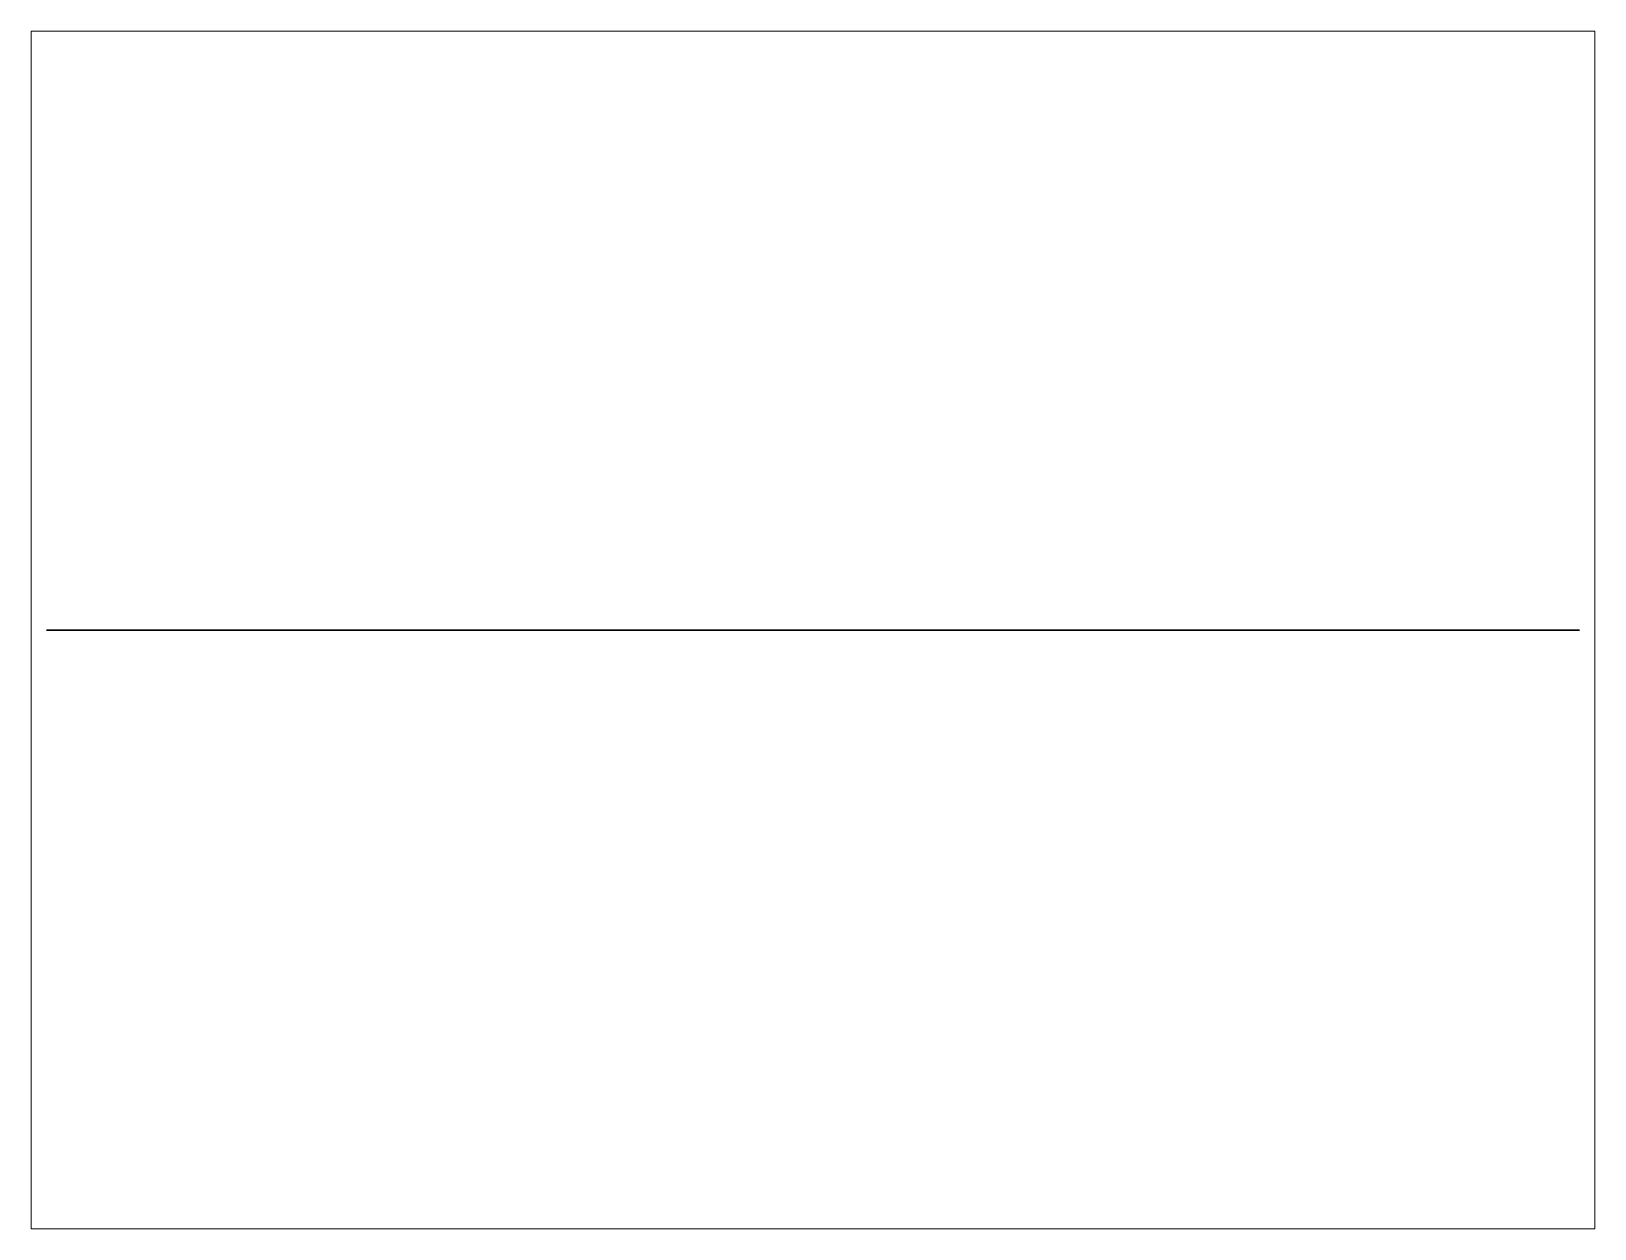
# Paper-space layout 'Sheet 1' of a CAD drawing. Extents: x 1.07 to 9.6, y 0.82 to 7.35.
# The model-space entities are those that its viewports show. They can reach past a viewport. Long polylines and large blocks are cut down to what shows.
import ezdxf

# ---------------------------------------------------------------- set-up
doc = ezdxf.new("R2010")
doc.units = 0
doc.header["$MEASUREMENT"] = 0
doc.layers.add('Layer0', color=7, linetype='Continuous')
doc.layers.add('Unknown', color=7, linetype='Continuous')

msp = doc.modelspace()

# ---------------------------------------------------------------- linework, layer by layer
at = {"layer": 'Layer0'}
for p, q in [((210.64, 591.75, 465.7), (250.64, 591.75, 465.7)), ((210.64, 591.75, 915.7), (210.64, 591.75, 465.7)), ((594.64, 591.75, 915.7), (210.64, 591.75, 915.7)), ((220.12, 591.75, 511.37), (220.04, 591.75, 510.7)), ((220.04, 591.75, 510.7), (220.12, 591.75, 510.03)), ((220.12, 591.75, 856.37), (220.04, 591.75, 855.7)), ((220.04, 591.75, 855.7), (220.12, 591.75, 855.03)), ((220.38, 591.75, 512), (220.12, 591.75, 511.37)), ((220.12, 591.75, 510.03), (220.38, 591.75, 509.4)), ((220.38, 591.75, 857), (220.12, 591.75, 856.37)), ((220.12, 591.75, 855.03), (220.38, 591.75, 854.4)), ((220.8, 591.75, 512.54), (220.38, 591.75, 512)), ((220.38, 591.75, 509.4), (220.8, 591.75, 508.86)), ((220.8, 591.75, 857.54), (220.38, 591.75, 857)), ((220.38, 591.75, 854.4), (220.8, 591.75, 853.86)), ((221.34, 591.75, 512.95), (220.8, 591.75, 512.54)), ((220.8, 591.75, 508.86), (221.34, 591.75, 508.45)), ((221.34, 591.75, 857.95), (220.8, 591.75, 857.54)), ((220.8, 591.75, 853.86), (221.34, 591.75, 853.45)), ((221.96, 591.75, 513.21), (221.34, 591.75, 512.95)), ((221.34, 591.75, 508.45), (221.96, 591.75, 508.19)), ((221.96, 591.75, 858.21), (221.34, 591.75, 857.95)), ((221.34, 591.75, 853.45), (221.96, 591.75, 853.19)), ((222.64, 591.75, 513.3), (221.96, 591.75, 513.21)), ((221.96, 591.75, 508.19), (222.64, 591.75, 508.1)), ((222.64, 591.75, 858.3), (221.96, 591.75, 858.21)), ((221.96, 591.75, 853.19), (222.64, 591.75, 853.1)), ((223.31, 591.75, 513.21), (222.64, 591.75, 513.3)), ((222.64, 591.75, 508.1), (223.31, 591.75, 508.19)), ((223.31, 591.75, 858.21), (222.64, 591.75, 858.3)), ((222.64, 591.75, 853.1), (223.31, 591.75, 853.19)), ((223.94, 591.75, 512.95), (223.31, 591.75, 513.21)), ((223.31, 591.75, 508.19), (223.94, 591.75, 508.45)), ((223.94, 591.75, 857.95), (223.31, 591.75, 858.21)), ((223.31, 591.75, 853.19), (223.94, 591.75, 853.45)), ((224.47, 591.75, 512.54), (223.94, 591.75, 512.95)), ((223.94, 591.75, 508.45), (224.47, 591.75, 508.86)), ((224.47, 591.75, 857.54), (223.94, 591.75, 857.95)), ((223.94, 591.75, 853.45), (224.47, 591.75, 853.86)), ((224.89, 591.75, 512), (224.47, 591.75, 512.54)), ((224.47, 591.75, 508.86), (224.89, 591.75, 509.4)), ((224.89, 591.75, 857), (224.47, 591.75, 857.54)), ((224.47, 591.75, 853.86), (224.89, 591.75, 854.4)), ((225.15, 591.75, 511.37), (224.89, 591.75, 512)), ((224.89, 591.75, 509.4), (225.15, 591.75, 510.03)), ((225.15, 591.75, 856.37), (224.89, 591.75, 857)), ((224.89, 591.75, 854.4), (225.15, 591.75, 855.03)), ((225.24, 591.75, 510.7), (225.15, 591.75, 511.37)), ((225.15, 591.75, 510.03), (225.24, 591.75, 510.7)), ((225.24, 591.75, 855.7), (225.15, 591.75, 856.37)), ((225.15, 591.75, 855.03), (225.24, 591.75, 855.7)), ((260.64, 591.75, 475.7), (250.64, 591.75, 465.7)), ((250.64, 591.75, 843.7), (250.68, 591.75, 844.35)), ((250.64, 591.75, 584.38), (250.64, 591.75, 843.7)), ((250.64, 591.75, 584.38), (259.44, 591.75, 582.17)), ((250.68, 591.75, 844.35), (250.81, 591.75, 844.99)), ((250.81, 591.75, 844.99), (251.02, 591.75, 845.61)), ((251.02, 591.75, 845.61), (251.31, 591.75, 846.2)), ((251.31, 591.75, 846.2), (251.67, 591.75, 846.74)), ((251.67, 591.75, 846.74), (252.1, 591.75, 847.24)), ((252.1, 591.75, 847.24), (252.59, 591.75, 847.67)), ((252.59, 591.75, 847.67), (253.14, 591.75, 848.03)), ((253.14, 591.75, 848.03), (253.72, 591.75, 848.32)), ((253.72, 591.75, 848.32), (254.34, 591.75, 848.53)), ((254.34, 591.75, 848.53), (254.98, 591.75, 848.66)), ((254.98, 591.75, 848.66), (255.64, 591.75, 848.7)), ((255.64, 591.75, 848.7), (549.64, 591.75, 848.7)), ((259.44, 591.75, 582.17), (279.61, 591.75, 577.82)), ((544.64, 591.75, 475.7), (260.64, 591.75, 475.7)), ((273.64, 591.75, 520.7), (273.86, 591.75, 517.31)), ((273.86, 591.75, 524.09), (273.64, 591.75, 520.7)), ((273.86, 591.75, 517.31), (274.52, 591.75, 513.97)), ((274.52, 591.75, 527.43), (273.86, 591.75, 524.09)), ((274.52, 591.75, 513.97), (275.61, 591.75, 510.75)), ((275.61, 591.75, 530.65), (274.52, 591.75, 527.43)), ((275.61, 591.75, 510.75), (277.12, 591.75, 507.7)), ((277.12, 591.75, 533.7), (275.61, 591.75, 530.65)), ((277.12, 591.75, 507.7), (279.01, 591.75, 504.87)), ((279.01, 591.75, 536.53), (277.12, 591.75, 533.7)), ((279.01, 591.75, 504.87), (281.25, 591.75, 502.32)), ((281.25, 591.75, 539.08), (279.01, 591.75, 536.53)), ((279.61, 591.75, 577.82), (291.25, 591.75, 575.7)), ((281.25, 591.75, 502.32), (283.81, 591.75, 500.07)), ((283.81, 591.75, 541.33), (281.25, 591.75, 539.08)), ((283.81, 591.75, 500.07), (286.64, 591.75, 498.18)), ((286.64, 591.75, 543.22), (283.81, 591.75, 541.33)), ((286.64, 591.75, 498.18), (289.69, 591.75, 496.68)), ((289.69, 591.75, 544.72), (286.64, 591.75, 543.22)), ((289.69, 591.75, 496.68), (292.91, 591.75, 495.59)), ((292.91, 591.75, 545.81), (289.69, 591.75, 544.72)), ((291.25, 591.75, 575.7), (299.91, 591.75, 574.12)), ((292.91, 591.75, 495.59), (296.24, 591.75, 494.92)), ((296.24, 591.75, 546.48), (292.91, 591.75, 545.81)), ((296.24, 591.75, 494.92), (299.64, 591.75, 494.7)), ((299.64, 591.75, 546.7), (296.24, 591.75, 546.48)), ((299.64, 591.75, 494.7), (303.03, 591.75, 494.92)), ((303.03, 591.75, 546.48), (299.64, 591.75, 546.7)), ((299.91, 591.75, 574.12), (320.33, 591.75, 571.09)), ((303.03, 591.75, 494.92), (306.36, 591.75, 495.59)), ((306.36, 591.75, 545.81), (303.03, 591.75, 546.48)), ((306.36, 591.75, 495.59), (309.59, 591.75, 496.68)), ((309.59, 591.75, 544.72), (306.36, 591.75, 545.81)), ((309.59, 591.75, 496.68), (312.64, 591.75, 498.18)), ((312.64, 591.75, 543.22), (309.59, 591.75, 544.72)), ((312.64, 591.75, 498.18), (315.46, 591.75, 500.07)), ((315.46, 591.75, 541.33), (312.64, 591.75, 543.22)), ((315.46, 591.75, 500.07), (318.02, 591.75, 502.32)), ((318.02, 591.75, 539.08), (315.46, 591.75, 541.33)), ((318.02, 591.75, 502.32), (320.26, 591.75, 504.87)), ((320.26, 591.75, 536.53), (318.02, 591.75, 539.08)), ((320.26, 591.75, 504.87), (322.15, 591.75, 507.7)), ((322.15, 591.75, 533.7), (320.26, 591.75, 536.53)), ((320.33, 591.75, 571.09), (340.83, 591.75, 568.74)), ((322.15, 591.75, 507.7), (323.66, 591.75, 510.75)), ((323.66, 591.75, 530.65), (322.15, 591.75, 533.7)), ((323.66, 591.75, 510.75), (324.75, 591.75, 513.97)), ((324.75, 591.75, 527.43), (323.66, 591.75, 530.65)), ((324.75, 591.75, 513.97), (325.41, 591.75, 517.31)), ((325.41, 591.75, 524.09), (324.75, 591.75, 527.43)), ((325.41, 591.75, 517.31), (325.64, 591.75, 520.7)), ((325.64, 591.75, 520.7), (325.41, 591.75, 524.09)), ((340.83, 591.75, 568.74), (361.39, 591.75, 567.05)), ((361.39, 591.75, 567.05), (382, 591.75, 566.04)), ((363.14, 591.75, 546.7), (442.14, 591.75, 546.7)), ((363.14, 591.75, 494.7), (363.14, 591.75, 546.7)), ((442.14, 591.75, 494.7), (363.14, 591.75, 494.7)), ((382, 591.75, 566.04), (402.64, 591.75, 565.7)), ((402.64, 591.75, 565.7), (423.27, 591.75, 566.04)), ((423.27, 591.75, 566.04), (443.88, 591.75, 567.05)), ((442.14, 591.75, 546.7), (442.14, 591.75, 494.7)), ((443.88, 591.75, 567.05), (464.44, 591.75, 568.74)), ((464.44, 591.75, 568.74), (484.94, 591.75, 571.09)), ((484.94, 591.75, 571.09), (505.36, 591.75, 574.12)), ((491.61, 591.75, 516.55), (519.61, 591.75, 516.55)), ((491.61, 591.75, 512.55), (491.61, 591.75, 516.55)), ((519.61, 591.75, 512.55), (491.61, 591.75, 512.55)), ((505.36, 591.75, 574.12), (514.03, 591.75, 575.7)), ((514.03, 591.75, 575.7), (525.66, 591.75, 577.82)), ((519.61, 591.75, 516.55), (519.61, 591.75, 512.55)), ((525.66, 591.75, 577.82), (545.83, 591.75, 582.17)), ((554.64, 591.75, 465.7), (544.64, 591.75, 475.7)), ((545.83, 591.75, 582.17), (554.64, 591.75, 584.38)), ((550.29, 591.75, 848.66), (549.64, 591.75, 848.7)), ((550.93, 591.75, 848.53), (550.29, 591.75, 848.66)), ((551.55, 591.75, 848.32), (550.93, 591.75, 848.53)), ((552.14, 591.75, 848.03), (551.55, 591.75, 848.32)), ((552.68, 591.75, 847.67), (552.14, 591.75, 848.03)), ((553.17, 591.75, 847.24), (552.68, 591.75, 847.67)), ((553.6, 591.75, 846.74), (553.17, 591.75, 847.24)), ((553.97, 591.75, 846.2), (553.6, 591.75, 846.74)), ((554.25, 591.75, 845.61), (553.97, 591.75, 846.2)), ((554.47, 591.75, 844.99), (554.25, 591.75, 845.61)), ((554.59, 591.75, 844.35), (554.47, 591.75, 844.99)), ((554.64, 591.75, 843.7), (554.59, 591.75, 844.35)), ((554.64, 591.75, 465.7), (594.64, 591.75, 465.7)), ((554.64, 591.75, 843.7), (554.64, 591.75, 584.38)), ((580.12, 591.75, 856.37), (580.04, 591.75, 855.7)), ((580.04, 591.75, 855.7), (580.12, 591.75, 855.03)), ((580.12, 591.75, 511.37), (580.04, 591.75, 510.7)), ((580.04, 591.75, 510.7), (580.12, 591.75, 510.03)), ((580.12, 591.75, 855.03), (580.38, 591.75, 854.4)), ((580.38, 591.75, 857), (580.12, 591.75, 856.37)), ((580.38, 591.75, 512), (580.12, 591.75, 511.37)), ((580.12, 591.75, 510.03), (580.38, 591.75, 509.4)), ((580.38, 591.75, 854.4), (580.8, 591.75, 853.86)), ((580.8, 591.75, 857.54), (580.38, 591.75, 857)), ((580.8, 591.75, 512.54), (580.38, 591.75, 512)), ((580.38, 591.75, 509.4), (580.8, 591.75, 508.86)), ((580.8, 591.75, 853.86), (581.34, 591.75, 853.45)), ((581.34, 591.75, 857.95), (580.8, 591.75, 857.54)), ((581.34, 591.75, 512.95), (580.8, 591.75, 512.54)), ((580.8, 591.75, 508.86), (581.34, 591.75, 508.45)), ((581.34, 591.75, 853.45), (581.96, 591.75, 853.19)), ((581.96, 591.75, 858.21), (581.34, 591.75, 857.95)), ((581.34, 591.75, 508.45), (581.96, 591.75, 508.19)), ((581.96, 591.75, 513.21), (581.34, 591.75, 512.95)), ((581.96, 591.75, 853.19), (582.64, 591.75, 853.1)), ((582.64, 591.75, 858.3), (581.96, 591.75, 858.21)), ((581.96, 591.75, 508.19), (582.64, 591.75, 508.1)), ((582.64, 591.75, 513.3), (581.96, 591.75, 513.21)), ((582.64, 591.75, 853.1), (583.31, 591.75, 853.19)), ((583.31, 591.75, 858.21), (582.64, 591.75, 858.3)), ((582.64, 591.75, 508.1), (583.31, 591.75, 508.19)), ((583.31, 591.75, 513.21), (582.64, 591.75, 513.3)), ((583.31, 591.75, 853.19), (583.94, 591.75, 853.45)), ((583.94, 591.75, 857.95), (583.31, 591.75, 858.21)), ((583.31, 591.75, 508.19), (583.94, 591.75, 508.45)), ((583.94, 591.75, 512.95), (583.31, 591.75, 513.21)), ((583.94, 591.75, 853.45), (584.47, 591.75, 853.86)), ((584.47, 591.75, 857.54), (583.94, 591.75, 857.95)), ((583.94, 591.75, 508.45), (584.47, 591.75, 508.86)), ((584.47, 591.75, 512.54), (583.94, 591.75, 512.95)), ((584.47, 591.75, 853.86), (584.89, 591.75, 854.4)), ((584.89, 591.75, 857), (584.47, 591.75, 857.54)), ((584.47, 591.75, 508.86), (584.89, 591.75, 509.4)), ((584.89, 591.75, 512), (584.47, 591.75, 512.54)), ((584.89, 591.75, 854.4), (585.15, 591.75, 855.03)), ((585.15, 591.75, 856.37), (584.89, 591.75, 857)), ((584.89, 591.75, 509.4), (585.15, 591.75, 510.03)), ((585.15, 591.75, 511.37), (584.89, 591.75, 512)), ((585.15, 591.75, 855.03), (585.24, 591.75, 855.7)), ((585.24, 591.75, 855.7), (585.15, 591.75, 856.37)), ((585.15, 591.75, 510.03), (585.24, 591.75, 510.7)), ((585.24, 591.75, 510.7), (585.15, 591.75, 511.37)), ((594.64, 591.75, 465.7), (594.64, 591.75, 915.7))]:
    msp.add_line(p, q, dxfattribs=at)
at = {"layer": 'Unknown'}
for p, q in [((308.08, 591.75, 884.55), (307.63, 591.75, 880.3)), ((307.63, 591.75, 880.3), (307.63, 591.75, 864.81)), ((307.63, 591.75, 864.81), (311.11, 591.75, 864.81)), ((308.64, 591.75, 886.07), (308.08, 591.75, 884.55)), ((309.43, 591.75, 887.17), (308.64, 591.75, 886.07)), ((310.54, 591.75, 887.95), (309.43, 591.75, 887.17)), ((312.06, 591.75, 888.51), (310.54, 591.75, 887.95)), ((311.11, 591.75, 864.81), (311.11, 591.75, 880)), ((311.11, 591.75, 880), (311.11, 591.75, 880.89)), ((311.11, 591.75, 880.89), (311.41, 591.75, 883.46)), ((311.41, 591.75, 883.46), (312.28, 591.75, 885.02)), ((316.34, 591.75, 888.96), (312.06, 591.75, 888.51)), ((312.28, 591.75, 885.02), (314, 591.75, 885.81)), ((314, 591.75, 885.81), (316.79, 591.75, 886.07)), ((319.21, 591.75, 888.73), (316.34, 591.75, 888.96)), ((316.79, 591.75, 886.07), (320.01, 591.75, 885.64)), ((321.49, 591.75, 888.05), (319.21, 591.75, 888.73)), ((320.01, 591.75, 885.64), (322.3, 591.75, 884.34)), ((323.17, 591.75, 886.9), (321.49, 591.75, 888.05)), ((322.3, 591.75, 884.34), (323.11, 591.75, 883.36)), ((323.11, 591.75, 883.36), (323.68, 591.75, 882.17)), ((324.26, 591.75, 885.3), (323.17, 591.75, 886.9)), ((323.68, 591.75, 882.17), (324.14, 591.75, 879.13)), ((324.14, 591.75, 879.13), (324.14, 591.75, 864.81)), ((324.14, 591.75, 864.81), (327.63, 591.75, 864.81)), ((327.63, 591.75, 888.61), (324.26, 591.75, 888.61)), ((324.26, 591.75, 888.61), (324.36, 591.75, 885.38)), ((324.36, 591.75, 885.38), (324.26, 591.75, 885.3)), ((327.63, 591.75, 864.81), (327.63, 591.75, 888.61)), ((330.84, 591.75, 888.61), (337.51, 591.75, 864.81)), ((334.57, 591.75, 888.61), (330.84, 591.75, 888.61)), ((337.91, 591.75, 875.44), (334.57, 591.75, 888.61)), ((337.51, 591.75, 864.81), (342.69, 591.75, 864.81)), ((338.96, 591.75, 871.31), (337.91, 591.75, 875.44)), ((339.45, 591.75, 869.24), (338.96, 591.75, 871.31)), ((339.98, 591.75, 867.17), (339.45, 591.75, 869.24)), ((340.05, 591.75, 867.17), (339.98, 591.75, 867.17)), ((340.53, 591.75, 869.24), (340.05, 591.75, 867.17)), ((341, 591.75, 871.28), (340.53, 591.75, 869.24)), ((341.99, 591.75, 875.39), (341, 591.75, 871.28)), ((345.23, 591.75, 888.61), (341.99, 591.75, 875.39)), ((342.69, 591.75, 864.81), (345.88, 591.75, 878.03)), ((350.31, 591.75, 888.61), (345.23, 591.75, 888.61)), ((345.88, 591.75, 878.03), (346.85, 591.75, 882.06)), ((346.85, 591.75, 882.06), (347.3, 591.75, 884.08)), ((347.3, 591.75, 884.08), (347.77, 591.75, 886.1)), ((347.77, 591.75, 886.1), (347.85, 591.75, 886.1)), ((347.85, 591.75, 886.1), (348.32, 591.75, 884.08)), ((348.32, 591.75, 884.08), (348.79, 591.75, 882.06)), ((348.79, 591.75, 882.06), (349.76, 591.75, 878.03)), ((349.76, 591.75, 878.03), (352.98, 591.75, 864.81)), ((353.58, 591.75, 875.42), (350.31, 591.75, 888.61)), ((352.98, 591.75, 864.81), (358.26, 591.75, 864.81)), ((354.57, 591.75, 871.31), (353.58, 591.75, 875.42)), ((355.07, 591.75, 869.24), (354.57, 591.75, 871.31)), ((355.54, 591.75, 867.17), (355.07, 591.75, 869.24)), ((355.64, 591.75, 867.17), (355.54, 591.75, 867.17)), ((356.14, 591.75, 869.24), (355.64, 591.75, 867.17)), ((356.64, 591.75, 871.31), (356.14, 591.75, 869.24)), ((357.68, 591.75, 875.44), (356.64, 591.75, 871.31)), ((361.05, 591.75, 888.61), (357.68, 591.75, 875.44)), ((358.26, 591.75, 864.81), (364.71, 591.75, 888.61)), ((364.71, 591.75, 888.61), (361.05, 591.75, 888.61)), ((367.74, 591.75, 883.04), (367.25, 591.75, 876.71)), ((367.25, 591.75, 876.71), (367.74, 591.75, 870.38)), ((368.35, 591.75, 885.19), (367.74, 591.75, 883.04)), ((367.74, 591.75, 870.38), (368.35, 591.75, 868.23)), ((369.21, 591.75, 886.67), (368.35, 591.75, 885.19)), ((368.35, 591.75, 868.23), (369.21, 591.75, 866.75)), ((370.49, 591.75, 887.67), (369.21, 591.75, 886.67)), ((369.21, 591.75, 866.75), (370.49, 591.75, 865.75)), ((372.34, 591.75, 888.39), (370.49, 591.75, 887.67)), ((370.49, 591.75, 865.75), (372.34, 591.75, 865.03)), ((371.19, 591.75, 871.57), (370.91, 591.75, 876.71)), ((370.91, 591.75, 876.71), (371.19, 591.75, 881.85)), ((371.53, 591.75, 869.91), (371.19, 591.75, 871.57)), ((371.19, 591.75, 881.85), (371.53, 591.75, 883.51)), ((372.02, 591.75, 868.85), (371.53, 591.75, 869.91)), ((371.53, 591.75, 883.51), (372.02, 591.75, 884.57)), ((372.79, 591.75, 868.19), (372.02, 591.75, 868.85)), ((372.02, 591.75, 884.57), (372.79, 591.75, 885.23)), ((374.77, 591.75, 888.82), (372.34, 591.75, 888.39)), ((372.34, 591.75, 865.03), (374.77, 591.75, 864.6)), ((374.01, 591.75, 867.72), (372.79, 591.75, 868.19)), ((372.79, 591.75, 885.23), (374.01, 591.75, 885.7)), ((377.78, 591.75, 867.35), (374.01, 591.75, 867.72)), ((374.01, 591.75, 885.7), (377.78, 591.75, 886.07)), ((377.78, 591.75, 888.96), (374.77, 591.75, 888.82)), ((374.77, 591.75, 864.6), (377.78, 591.75, 864.46)), ((377.78, 591.75, 864.46), (380.78, 591.75, 864.6)), ((380.78, 591.75, 888.82), (377.78, 591.75, 888.96)), ((377.78, 591.75, 886.07), (381.53, 591.75, 885.7)), ((381.53, 591.75, 867.72), (377.78, 591.75, 867.35)), ((380.78, 591.75, 864.6), (383.2, 591.75, 865.03)), ((383.2, 591.75, 888.39), (380.78, 591.75, 888.82)), ((381.53, 591.75, 885.7), (382.75, 591.75, 885.23)), ((382.75, 591.75, 868.19), (381.53, 591.75, 867.72)), ((382.75, 591.75, 885.23), (383.52, 591.75, 884.57)), ((383.52, 591.75, 868.85), (382.75, 591.75, 868.19)), ((383.2, 591.75, 865.03), (385.05, 591.75, 865.75)), ((385.05, 591.75, 887.67), (383.2, 591.75, 888.39)), ((383.52, 591.75, 884.57), (384.01, 591.75, 883.51)), ((384.01, 591.75, 869.91), (383.52, 591.75, 868.85)), ((384.01, 591.75, 883.51), (384.35, 591.75, 881.85)), ((384.35, 591.75, 871.57), (384.01, 591.75, 869.91)), ((384.35, 591.75, 881.85), (384.63, 591.75, 876.71)), ((384.63, 591.75, 876.71), (384.35, 591.75, 871.57)), ((385.05, 591.75, 865.75), (386.32, 591.75, 866.75)), ((386.32, 591.75, 886.67), (385.05, 591.75, 887.67)), ((386.32, 591.75, 866.75), (387.18, 591.75, 868.23)), ((387.18, 591.75, 885.19), (386.32, 591.75, 886.67)), ((387.18, 591.75, 868.23), (387.8, 591.75, 870.38)), ((387.8, 591.75, 883.04), (387.18, 591.75, 885.19)), ((387.8, 591.75, 870.38), (388.29, 591.75, 876.71)), ((388.29, 591.75, 876.71), (387.8, 591.75, 883.04)), ((394.37, 591.75, 884.55), (393.92, 591.75, 880.3)), ((393.92, 591.75, 880.3), (393.92, 591.75, 864.81)), ((393.92, 591.75, 864.81), (397.41, 591.75, 864.81)), ((394.93, 591.75, 886.07), (394.37, 591.75, 884.55)), ((395.72, 591.75, 887.17), (394.93, 591.75, 886.07)), ((396.83, 591.75, 887.95), (395.72, 591.75, 887.17)), ((398.36, 591.75, 888.51), (396.83, 591.75, 887.95)), ((397.41, 591.75, 864.81), (397.41, 591.75, 880)), ((397.41, 591.75, 880), (397.41, 591.75, 880.89)), ((397.41, 591.75, 880.89), (397.7, 591.75, 883.46)), ((397.7, 591.75, 883.46), (398.58, 591.75, 885.02)), ((402.64, 591.75, 888.96), (398.36, 591.75, 888.51)), ((398.58, 591.75, 885.02), (400.29, 591.75, 885.81)), ((400.29, 591.75, 885.81), (403.08, 591.75, 886.07)), ((405.5, 591.75, 888.73), (402.64, 591.75, 888.96)), ((403.08, 591.75, 886.07), (406.3, 591.75, 885.64)), ((407.78, 591.75, 888.05), (405.5, 591.75, 888.73)), ((406.3, 591.75, 885.64), (408.59, 591.75, 884.34)), ((409.46, 591.75, 886.9), (407.78, 591.75, 888.05)), ((408.59, 591.75, 884.34), (409.4, 591.75, 883.36)), ((409.4, 591.75, 883.36), (409.97, 591.75, 882.17)), ((410.55, 591.75, 885.3), (409.46, 591.75, 886.9)), ((409.97, 591.75, 882.17), (410.43, 591.75, 879.13)), ((410.43, 591.75, 879.13), (410.43, 591.75, 864.81)), ((410.43, 591.75, 864.81), (413.92, 591.75, 864.81)), ((413.92, 591.75, 888.61), (410.55, 591.75, 888.61)), ((410.55, 591.75, 888.61), (410.65, 591.75, 885.38)), ((410.65, 591.75, 885.38), (410.55, 591.75, 885.3)), ((413.92, 591.75, 864.81), (413.92, 591.75, 888.61)), ((428.16, 591.75, 877.68), (416.13, 591.75, 864.81)), ((416.13, 591.75, 864.81), (420.84, 591.75, 864.81)), ((422.36, 591.75, 888.61), (417.98, 591.75, 888.61)), ((417.98, 591.75, 888.61), (428.16, 591.75, 877.68)), ((420.84, 591.75, 864.81), (430.95, 591.75, 876.34)), ((430.78, 591.75, 879.05), (422.36, 591.75, 888.61)), ((432.37, 591.75, 879.05), (430.78, 591.75, 879.05)), ((430.95, 591.75, 876.34), (432.37, 591.75, 876.34)), ((432.37, 591.75, 898.8), (432.37, 591.75, 879.05)), ((432.37, 591.75, 876.34), (432.37, 591.75, 864.81)), ((432.37, 591.75, 864.81), (435.86, 591.75, 864.81)), ((435.86, 591.75, 898.8), (432.37, 591.75, 898.8)), ((435.86, 591.75, 864.81), (435.86, 591.75, 898.8)), ((442.61, 591.75, 884.55), (442.16, 591.75, 880.3)), ((442.16, 591.75, 880.3), (442.16, 591.75, 864.81)), ((442.16, 591.75, 864.81), (445.64, 591.75, 864.81)), ((443.17, 591.75, 886.07), (442.61, 591.75, 884.55)), ((443.96, 591.75, 887.17), (443.17, 591.75, 886.07)), ((445.07, 591.75, 887.95), (443.96, 591.75, 887.17)), ((446.59, 591.75, 888.51), (445.07, 591.75, 887.95)), ((445.64, 591.75, 864.81), (445.64, 591.75, 880)), ((445.64, 591.75, 880), (445.64, 591.75, 880.89)), ((445.64, 591.75, 880.89), (445.94, 591.75, 883.46)), ((445.94, 591.75, 883.46), (446.81, 591.75, 885.02)), ((450.87, 591.75, 888.96), (446.59, 591.75, 888.51)), ((446.81, 591.75, 885.02), (448.53, 591.75, 885.81)), ((448.53, 591.75, 885.81), (451.32, 591.75, 886.07)), ((453.74, 591.75, 888.73), (450.87, 591.75, 888.96)), ((451.32, 591.75, 886.07), (454.54, 591.75, 885.64)), ((456.02, 591.75, 888.05), (453.74, 591.75, 888.73)), ((454.54, 591.75, 885.64), (456.83, 591.75, 884.34)), ((457.7, 591.75, 886.9), (456.02, 591.75, 888.05)), ((456.83, 591.75, 884.34), (457.64, 591.75, 883.36)), ((457.64, 591.75, 883.36), (458.21, 591.75, 882.17)), ((458.79, 591.75, 885.3), (457.7, 591.75, 886.9)), ((458.21, 591.75, 882.17), (458.67, 591.75, 879.13)), ((458.67, 591.75, 879.13), (458.67, 591.75, 864.81)), ((458.67, 591.75, 864.81), (462.16, 591.75, 864.81)), ((462.16, 591.75, 888.61), (458.79, 591.75, 888.61)), ((458.79, 591.75, 888.61), (458.89, 591.75, 885.38)), ((458.89, 591.75, 885.38), (458.79, 591.75, 885.3)), ((462.16, 591.75, 864.81), (462.16, 591.75, 888.61)), ((472.27, 591.75, 898.8), (468.43, 591.75, 898.8)), ((468.43, 591.75, 898.8), (468.43, 591.75, 874.99)), ((468.43, 591.75, 874.99), (468.59, 591.75, 872.03)), ((468.59, 591.75, 872.03), (469.08, 591.75, 869.63)), ((469.08, 591.75, 869.63), (469.9, 591.75, 867.78)), ((469.9, 591.75, 867.78), (471.03, 591.75, 866.49)), ((471.03, 591.75, 866.49), (472.69, 591.75, 865.6)), ((472.68, 591.75, 871.03), (472.27, 591.75, 874.99)), ((472.27, 591.75, 874.99), (472.27, 591.75, 898.8)), ((473.19, 591.75, 869.74), (472.68, 591.75, 871.03)), ((472.69, 591.75, 865.6), (475.07, 591.75, 864.96)), ((473.91, 591.75, 868.9), (473.19, 591.75, 869.74)), ((475.05, 591.75, 868.37), (473.91, 591.75, 868.9)), ((476.81, 591.75, 868), (475.05, 591.75, 868.37)), ((475.07, 591.75, 864.96), (481.95, 591.75, 864.46)), ((482.23, 591.75, 867.69), (476.81, 591.75, 868)), ((481.95, 591.75, 864.46), (488.5, 591.75, 864.95)), ((487.23, 591.75, 868), (482.23, 591.75, 867.69)), ((488.88, 591.75, 868.39), (487.23, 591.75, 868)), ((488.5, 591.75, 864.95), (490.84, 591.75, 865.56)), ((489.95, 591.75, 868.93), (488.88, 591.75, 868.39)), ((490.63, 591.75, 869.77), (489.95, 591.75, 868.93)), ((491.12, 591.75, 871.06), (490.63, 591.75, 869.77)), ((490.84, 591.75, 865.56), (492.55, 591.75, 866.41)), ((491.52, 591.75, 874.99), (491.12, 591.75, 871.06)), ((495.35, 591.75, 898.8), (491.52, 591.75, 898.8)), ((491.52, 591.75, 898.8), (491.52, 591.75, 874.99)), ((492.55, 591.75, 866.41), (493.78, 591.75, 867.61)), ((493.78, 591.75, 867.61), (494.65, 591.75, 869.25)), ((494.65, 591.75, 869.25), (495.18, 591.75, 871.33)), ((495.18, 591.75, 871.33), (495.35, 591.75, 873.85)), ((495.35, 591.75, 873.85), (495.35, 591.75, 874.99)), ((495.35, 591.75, 874.99), (495.35, 591.75, 898.8))]:
    msp.add_line(p, q, dxfattribs=at)

psp = doc.layouts.new('Sheet 1')

# ---------------------------------------------------------------- viewports
at = {"layer": '0'}
psp.add_viewport(center=(5.3333, 4.0833), size=(8.5333, 6.533333), view_center_point=(402.6356, 591.7524), view_height=299.88, dxfattribs=at)

doc.saveas('drawing.dxf')
